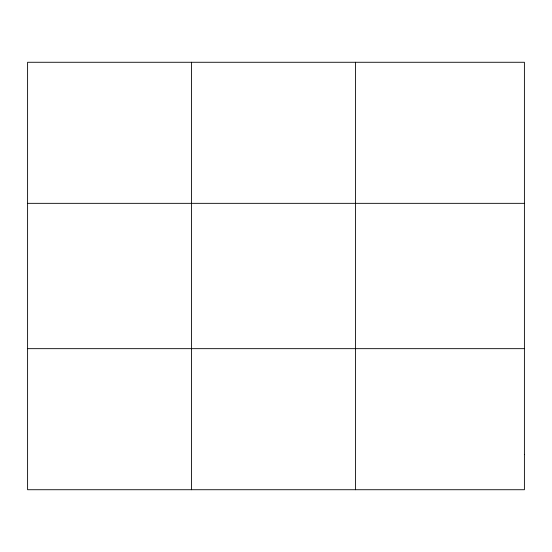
<?xml version="1.0" encoding="UTF-8"?>
<svg xmlns="http://www.w3.org/2000/svg" width="552" height="552" viewBox="0 0 552 552"><rect width="100%" height="100%" fill="white"/><g stroke="black" fill="none" stroke-linecap="round" stroke-linejoin="round"><path stroke-width="0.83" d="M191.544 489.727L191.544 62.272M355.488 489.727L355.488 62.272M27.6 203.336L524.4 203.336M27.6 348.664L524.4 348.664M524.4 454.462L524.4 489.727L27.6 489.727L27.6 62.272L524.4 62.272L524.4 454.462"/></g></svg>
